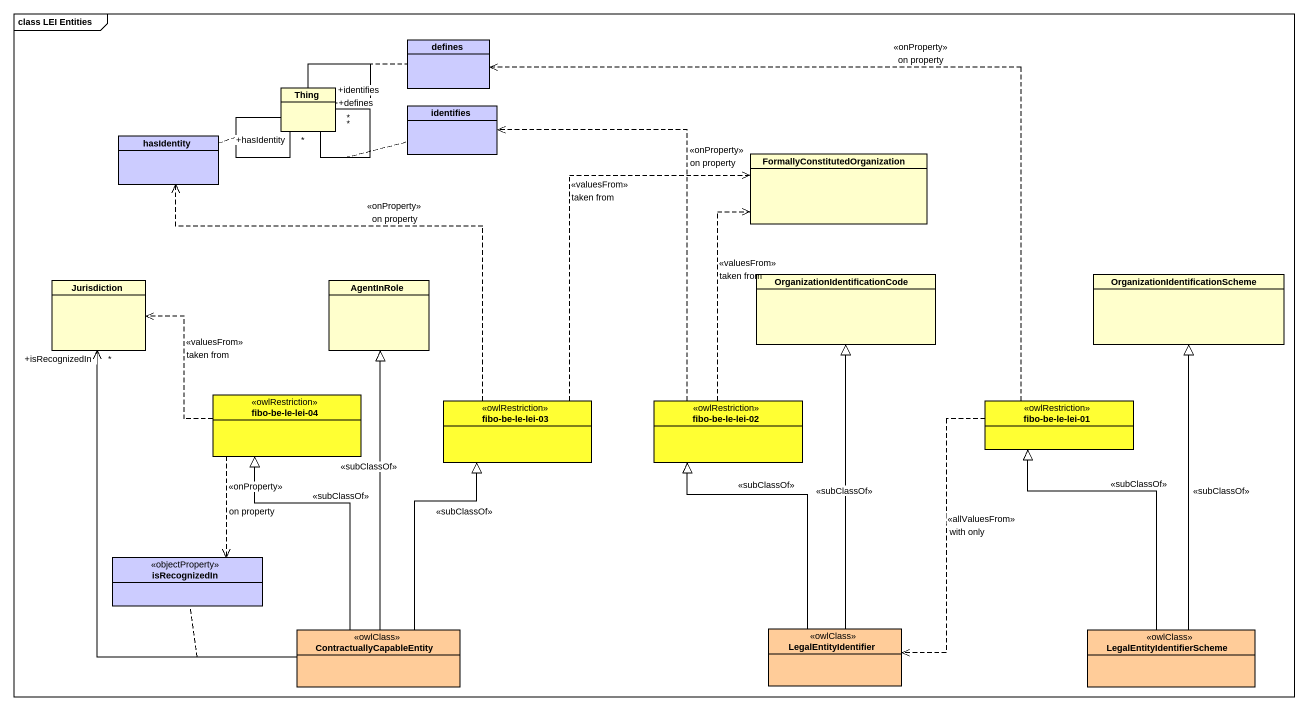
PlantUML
@startuml
mainframe class LEI Entities
hide circle
hide empty members
class defines #CCCCFF
class Thing #FFFFCC
class identifies #CCCCFF
class hasIdentity #CCCCFF
class "FormallyConstitutedOrganization" as FormallyConstitutedOrganizat #FFFFCC
class Jurisdiction #FFFFCC
class AgentInRole #FFFFCC
class "OrganizationIdentificationCode" as OrganizationIdentificationCo #FFFFCC
class "OrganizationIdentificationScheme" as OrganizationIdentificationSc #FFFFCC
class "fibo-be-le-lei-04" as fibo_be_le_lei_04 <<owlRestriction>> #FFFF33
class "fibo-be-le-lei-03" as fibo_be_le_lei_03 <<owlRestriction>> #FFFF33
class "fibo-be-le-lei-02" as fibo_be_le_lei_02 <<owlRestriction>> #FFFF33
class "fibo-be-le-lei-01" as fibo_be_le_lei_01 <<owlRestriction>> #FFFF33
class isRecognizedIn <<objectProperty>> #CCCCFF
class ContractuallyCapableEntity <<owlClass>> #FFCC99
class LegalEntityIdentifier <<owlClass>> #FFCC99
class LegalEntityIdentifierScheme <<owlClass>> #FFCC99
Thing -- "+hasIdentity\n*" Thing
(Thing, Thing) .. hasIdentity
Thing -- "+identifies\n*" Thing
(Thing, Thing) .. identifies
Thing -- "+defines\n*" Thing
(Thing, Thing) .. defines
fibo_be_le_lei_04 .left.> Jurisdiction : <<valuesFrom>>\ntaken from
fibo_be_le_lei_04 ..> isRecognizedIn : <<onProperty>>\non property
fibo_be_le_lei_03 .up.> hasIdentity : <<onProperty>>\non property
fibo_be_le_lei_03 .up.> FormallyConstitutedOrganizat : <<valuesFrom>>\ntaken from
fibo_be_le_lei_02 .up.> identifies : <<onProperty>>\non property
fibo_be_le_lei_02 .up.> FormallyConstitutedOrganizat : <<valuesFrom>>\ntaken from
fibo_be_le_lei_01 .left.> defines : <<onProperty>>\non property
fibo_be_le_lei_01 ..> LegalEntityIdentifier : <<allValuesFrom>>\nwith only
ContractuallyCapableEntity -up-> "+isRecognizedIn\n*" Jurisdiction
(ContractuallyCapableEntity, Jurisdiction) .. isRecognizedIn
ContractuallyCapableEntity -up-|> AgentInRole : <<subClassOf>>
ContractuallyCapableEntity -up-|> fibo_be_le_lei_04 : <<subClassOf>>
ContractuallyCapableEntity -up-|> fibo_be_le_lei_03 : <<subClassOf>>
LegalEntityIdentifier -up-|> OrganizationIdentificationCo : <<subClassOf>>
LegalEntityIdentifier -up-|> fibo_be_le_lei_02 : <<subClassOf>>
LegalEntityIdentifierScheme -up-|> OrganizationIdentificationSc : <<subClassOf>>
LegalEntityIdentifierScheme -up-|> fibo_be_le_lei_01 : <<subClassOf>>
@enduml
